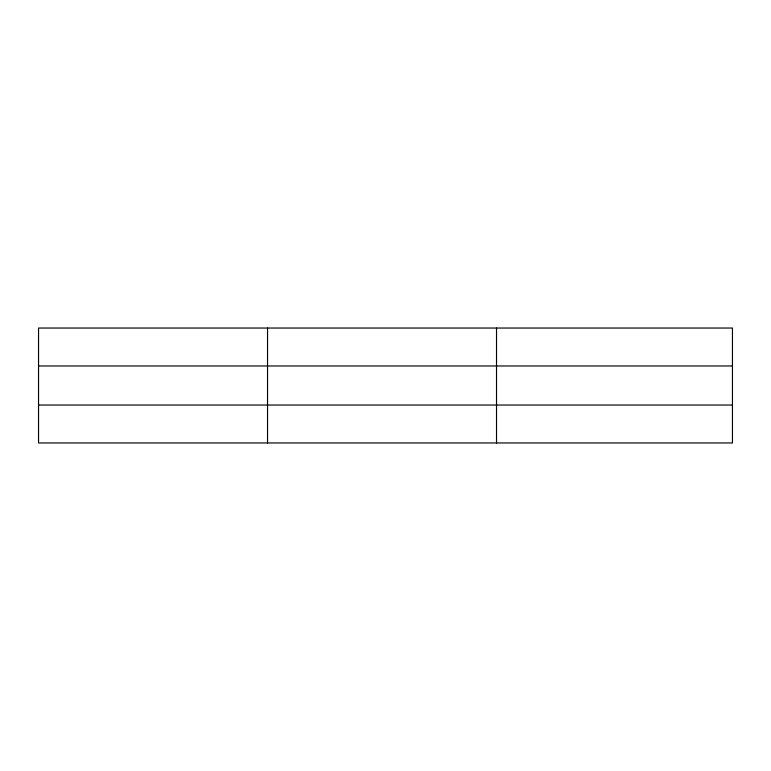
<?xml version="1.0" encoding="UTF-8"?>
<svg xmlns="http://www.w3.org/2000/svg" width="771" height="771" viewBox="0 0 771 771"><rect width="100%" height="100%" fill="white"/><g stroke="black" fill="none" stroke-linecap="round" stroke-linejoin="round"><path stroke-width="1.16" d="M38.55 365.965L732.45 365.965M38.55 405.035L732.45 405.035M496.524 328.041L496.524 442.959M267.537 328.041L267.537 442.959M732.45 423.992L732.45 442.959L38.55 442.959L38.55 328.041L732.45 328.041L732.45 423.992"/></g></svg>
